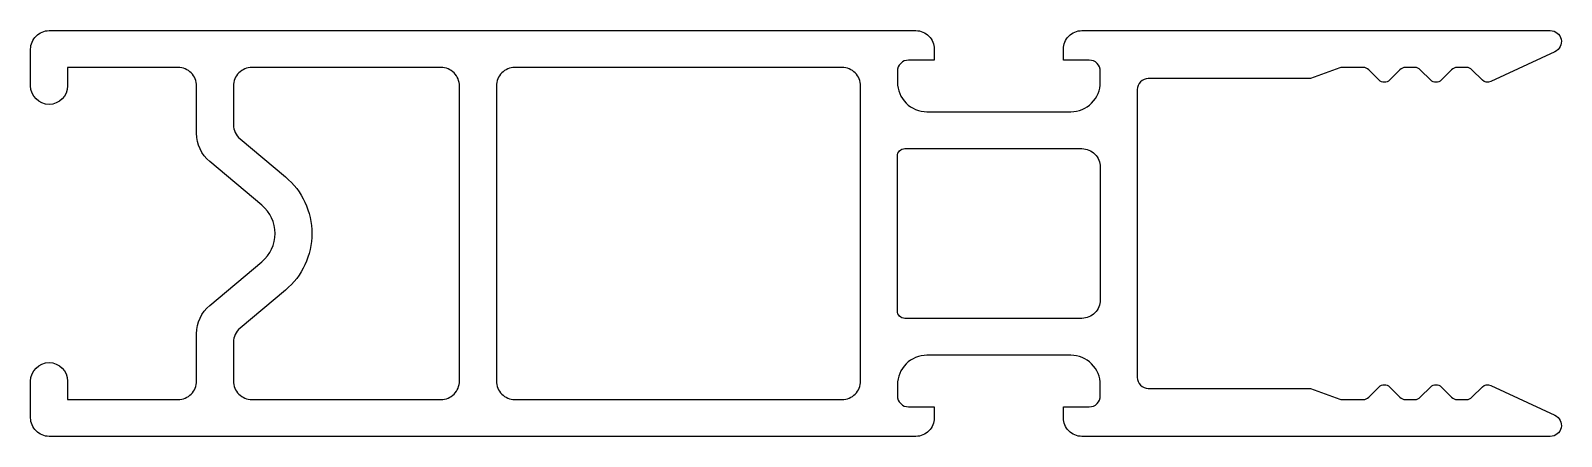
# Model space of a CAD drawing. Header units: millimetres. Extents: x -30 to 11.5, y -5.5 to 5.5.
import ezdxf

# ---------------------------------------------------------------- set-up
doc = ezdxf.new("R2010")
doc.units = ezdxf.units.MM

msp = doc.modelspace()

# ---------------------------------------------------------------- linework, layer by layer
for points in [[(-6, 5.5, -0.414214), (-5.5, 5), (-5.5, 4.7), (-6.2, 4.7, 0.414214), (-6.5, 4.4), (-6.5, 4.1, 0.414214), (-5.7, 3.3), (-1.8, 3.3, 0.414214), (-1, 4.1), (-1, 4.4, 0.414214), (-1.3, 4.7), (-2, 4.7), (-2, 5, -0.414214), (-1.5, 5.5), (11.2, 5.5, -0.803179), (11.326, 4.928), (9.584, 4.119, -0.314902), (9.359, 4.159), (9.076, 4.441, 0.198912), (8.934, 4.5), (8.666, 4.5, 0.198912), (8.524, 4.441), (8.241, 4.159, -0.414214), (7.959, 4.159), (7.676, 4.441, 0.198912), (7.534, 4.5), (7.266, 4.5, 0.198912), (7.124, 4.441), (6.841, 4.159, -0.414214), (6.559, 4.159), (6.276, 4.441, 0.198912), (6.134, 4.5), (5.56, 4.5, 0.087489), (5.491, 4.488), (4.7, 4.2), (0.3, 4.2, 0.414214), (0, 3.9), (0, -3.9, 0.414214), (0.3, -4.2), (4.7, -4.2), (5.491, -4.488, 0.087489), (5.56, -4.5), (6.134, -4.5, 0.198912), (6.276, -4.441), (6.559, -4.159, -0.414214), (6.841, -4.159), (7.124, -4.441, 0.198912), (7.266, -4.5), (7.534, -4.5, 0.198912), (7.676, -4.441), (7.959, -4.159, -0.414214), (8.241, -4.159), (8.524, -4.441, 0.198912), (8.666, -4.5), (8.934, -4.5, 0.198912), (9.076, -4.441), (9.359, -4.159, -0.314902), (9.584, -4.119), (11.326, -4.928, -0.803179), (11.2, -5.5), (-1.5, -5.5, -0.414214), (-2, -5), (-2, -4.7), (-1.3, -4.7, 0.414214), (-1, -4.4), (-1, -4.1, 0.414214), (-1.8, -3.3), (-5.7, -3.3, 0.414214), (-6.5, -4.1), (-6.5, -4.4, 0.414214), (-6.2, -4.7), (-5.5, -4.7), (-5.5, -5, -0.414214), (-6, -5.5), (-29.5, -5.5, -0.414214), (-30, -5), (-30, -4, -1), (-29, -4), (-29, -4.5), (-26, -4.5, 0.414214), (-25.5, -4), (-25.5, -2.716, -0.221695), (-25.143, -1.95), (-23.731, -0.766, 0.466308), (-23.731, 0.766), (-25.143, 1.95, -0.221695), (-25.5, 2.716), (-25.5, 4, 0.414214), (-26, 4.5), (-29, 4.5), (-29, 4, -1), (-30, 4), (-30, 5, -0.414214), (-29.5, 5.5), (-6, 5.5)], [(-24, 4.5, 0.414214), (-24.5, 4), (-24.5, 2.949, 0.221695), (-24.321, 2.566), (-23.089, 1.532, -0.466308), (-23.089, -1.532), (-24.321, -2.566, 0.221695), (-24.5, -2.949), (-24.5, -4, 0.414214), (-24, -4.5), (-18.874, -4.5, 0.414214), (-18.374, -4), (-18.374, 4, 0.414214), (-18.874, 4.5), (-24, 4.5)], [(-16.874, 4.5, 0.414214), (-17.374, 4), (-17.374, -4, 0.414214), (-16.874, -4.5), (-8, -4.5, 0.414214), (-7.5, -4), (-7.5, 4, 0.414214), (-8, 4.5), (-16.874, 4.5)], [(-1.5, 2.3, -0.414214), (-1, 1.8), (-1, -1.8, -0.414214), (-1.5, -2.3), (-6.3, -2.3, -0.414214), (-6.5, -2.1), (-6.5, 2.1, -0.414214), (-6.3, 2.3), (-1.5, 2.3)]]:
    msp.add_lwpolyline(points, format="xyb", close=True)

doc.saveas('drawing.dxf')
